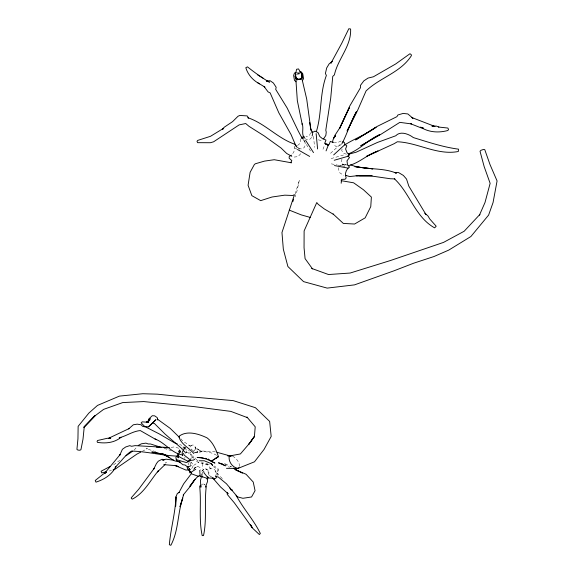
<?xml version="1.0" encoding="UTF-8"?>
<svg xmlns="http://www.w3.org/2000/svg" width="574" height="574" viewBox="0 0 574 574"><rect width="100%" height="100%" fill="white"/><g stroke="black" fill="none" stroke-linecap="round" stroke-linejoin="round"><path stroke-width="0.43" stroke-dasharray="2.87 2.15" d="M239.444 466.353C239.638 462.12 236.337 458.475 232.972 456.287M202.141 474.985L202.256 472.438L201.869 475.114M300.812 138.901L300.424 143.07L297.382 145.653M166.037 462.809L166.108 462.149L165.678 463.261M294.189 146.112L294.606 147.87L293.924 151.737L292.023 154.7M342.075 148.982L341.767 150.61L342.872 152.375L344.127 153.545L346.495 154.176M208.814 474.992L208.9 472.043L207.874 470.092L205.901 468.936L204.466 468.965L202.443 470.608L204.466 468.965L202.522 470.178L201.589 472.172L201.51 475.121M184.692 458.475L185 457.162M295.122 194.127L299.42 179.971L296.55 192.936L294.993 196.947M338.911 167.68L338.416 169.237L339.987 172.982L343.797 175.335M310.563 132.759L309.651 135.127L305.964 136.928M322.99 149.29L324.525 145.322M215.336 476.513L218.041 469.697L212.38 466.045M216.943 475.71L218.737 471.168L218.429 469.618L217.883 468.463L214.138 465.995M193.883 469.561L195.117 467.322L197.887 466.519L200.025 467.509L200.943 470.35M190.066 464.94L191.931 460.434M188.057 464.933L189.614 461.18M193.603 451.559L196.071 448.201L201.783 451.724L194.148 452.735L193.797 451.279L189.829 448.079M184.405 449.636L185.359 447.354L184.211 448.237L185.244 447.44M179.727 453.123L180.674 450.863M179.475 453.833L181.7 448.531M183.666 449.119L184.627 446.837M178.076 452.384L178.715 450.877L180.064 450.045L181.757 449.937M178.729 452.025L180.322 448.237M179.081 453.051L180.674 449.263M179.074 452.456L180.415 451.064M342.018 159.142L341.473 160.333L342.118 163.719L345.77 165.864L347.435 165.728M185.66 453.431L186.378 452.169L185.904 449.291L181.319 445.123L179.662 444.577M191.702 468.585L192.921 466.533L192.943 464.316L190.719 461.905M193.617 469.432L194.435 468.197L197.887 466.519M300.711 153.689L298.071 156.645L293.945 157.082L292.503 156.551M134.101 450.152L137.028 446.816M311.704 137.423L309.795 139.346L307.298 139.791L304.873 138.628M190.855 452.039L189.886 452.943L187.72 453.288L186.184 452.771M341.537 144.009L339.966 145.473L335.883 146.413L333.401 144.325M330.545 153.301L341.831 142.94M201.438 485.016L202.672 484.004M193.653 465.421L198.733 462.127M113.623 464.89L119.722 460.334M190.41 458.669L191.745 457.815L194.744 457.614L195.605 458.698M196.466 461.109L198.525 462.45L202.493 463.541L203.691 462.816L206.489 463.512L211.017 469.066L211.268 470.508M194.026 468.406L197.047 466.626L196.38 466.705M201.331 461.97L202.321 462.45L202.493 463.541L206.382 464.51L207.853 463.749M142.223 451.336L147.633 448.524L146.076 448.574L156.537 452.018M340.526 165.671L342.362 164.81L346.588 164.264M341.128 140.982L337.297 142.711L334.219 142.603M331.09 158.611L344.931 154.593M109.325 470.974L111.471 470.544M296.995 72.539L299.506 72.087M297.282 73.508L299.126 73.171M297.533 73.515L300.166 73.587M296.658 74.441L300.023 73.831M194.148 452.735L201.783 451.724L194.959 447.354L197.607 452.377L194.83 446.127L192.929 444.922L191.321 445.589L190.661 446.5L191.852 445.661L188.107 445.826M171.095 447.354L174.575 446.909L180.401 448.796M215.401 451.853L199.888 450.863C205.987 451.968 212.803 452.161 217.833 456.215M206.382 464.51L209.697 464.782M182.668 447.002L185.043 447.347M321.146 140.365L318.714 139.977L317.759 138.973M331.341 163.863L337.232 164.975M338.072 165.133L341.437 165.764M342.276 165.922L344.802 166.403M298.545 148.415L301.242 148.953L304.098 147.726L305.26 145.258L305.11 142.883M185.768 452.125L190.274 453.331L191.271 454.952L190.733 454.17L192.857 455.799L193.904 458.662L190.582 454.852M164.056 448.366L171.734 450.791M230.303 466.404L231.372 466.791L223.925 463.218L229.528 467.48M183.996 448.258L189.513 450.992M211.576 477.023L210.428 476.456L208.233 473.65L208.061 470.558C210.041 465.93 216.434 469.345 216.577 473.371L215.107 471.197L223.135 479.419M294.606 147.87L296.88 149.168M196.028 459.243L198.209 461.058L198.525 462.45M297.705 147.245L299.815 149.319M205.384 485.195L203.784 483.982L204.818 484.951M211.641 476.886L212.15 477.31M180.824 438.715C183.658 443.264 190.719 443.996 191.687 449.564M303.624 140.264L310.527 150.998M303.904 139.826L305.052 142.094M313.526 136.361L314.574 147.367M202.493 463.541L202.722 468.599M343.905 164.795L342.362 164.81L346.057 164.889L343.905 164.795M207.228 469.941L205.901 468.936L207.788 470.515L207.228 469.941"/><path stroke-width="0.86" d="M302.699 138.829L302.728 136.892L304.349 136.906M301.63 75.058L301.666 73.537L300.632 72.475M207.702 477.037L207.523 481.579L205.392 487.147M332.698 142.467L332.863 140.149L334.62 136.504L335.618 135.801L333.846 137.982L334.764 135.557L339.664 128.038L349.257 107.833L347.765 111.026M341.186 183.25L341.501 179.389L345.125 179.246L346.172 177.94C344.414 174.144 345.993 169.265 349.501 167.077L347.485 164.702L346.997 160.842L349.501 157.484L348.174 156.221L334.219 160.268M254.418 436.462L248.822 444.254L254.418 436.462L255.215 426.826L246.956 417.04L247.667 417.729L230.834 411.386L193.61 406.55L143.744 401.578L122.721 402.575L103.614 409.37L94.624 416.121L83.811 427.343L95.076 415.691L84.249 426.862L82.993 439.232L80.92 449.722L79.879 450.231L77.885 450.066L76.923 449.399L77.949 438.809L78.136 426.346L88.834 413.115L97.494 405.423L119.428 396.11L142.818 393.721L157.319 394.159L176.369 396.132L195.526 397.244L233.238 400.623L255.43 407.705L269.637 421.402L271.186 436.441L264.04 449.442L254.49 461.805L238.023 468.398L226.479 468.334M295.459 74.656L295.954 77.612L295.459 74.656L296.593 69.267L298.502 68.916L300.79 72.676M201.668 475.882L200.441 480.474L200.871 487.233L200.821 485.518M189.685 470.264L189.327 471.548L190.008 472.94L195.763 469.231M312.113 135.973L312.521 134.524L312.012 131.417L310.986 129.738M207.881 476.987L206.891 479.089M292.848 201.625L293.601 199.121M291.614 162.822L274.264 159.715L264.492 161.107L255.222 163.812L254.246 164.731L250.113 172.322L248.083 185.266L251.843 195.648L260.689 200.649L272.026 197.011L284.74 195.167L292.704 195.483L294.462 194.658L281.963 232.535L283.334 249.224L287.897 266.523L303.56 281.626L327.166 288.105L354.481 284.883L393.979 270.813L413.746 263.179L434.023 256.513L448.739 250.106L470.902 236.517L488.603 215.099L493.059 202.543L497.077 180.946L490.024 164.602L484.743 149.592L483.358 149.47L480.998 150.302L480.022 151.256L484.176 166.647L490.139 183.35L485.001 202.514L479.477 215.085L479.871 214.446L464.158 231.25L443.544 242.4L390.399 260.539L350.118 273.045L328.529 274.537L311.646 268.417M177.825 457.65L178.241 456.409M326.068 150.883L328.249 145.287L324.705 143.349L325.96 140.113L323.643 138.98M312.514 268.912L305.074 258.616L304.055 247.703L304.12 230.913L316.776 202.55L318.175 204.308L324.281 208.929L333.415 214.296L333.135 214.037L343.345 223.429L354.589 224.025L365.179 217.84L370.768 206.618L371.385 197.076L363.414 189.736L353.627 182.812L341.078 180.659M216.642 476.463L216.046 477.977L214.468 478.967L212.093 478.185L208.24 478.006L204.122 473.012L203.634 471.311M183.35 449.88L182.073 452.929L182.697 455.72L182.496 454.199M176.491 456.151L175.859 457.657L176.419 459.645L185.553 462.328L186.78 462.443L190.697 459.903M178.091 453.539L177.452 455.053L178.435 457.851M295.84 74.642L295.158 76.191L295.811 74.591M302.218 76.564L301.544 78.107L300.259 79.212L298.602 79.513L295.388 77.784L295.115 76.163M300.259 79.212L299.456 79.334L301.601 78.114L302.297 76.536L302.032 74.914M347.019 112.626L339.571 128.605L349.831 105.889L360.494 87.714L360.393 85.469L363.844 80.862L368.056 78.071L373.409 76.787L395.594 64.015L409.972 53.734L411.278 54.688L411.422 55.606C400.76 72.597 379.981 77.497 366.061 90.936L357.473 110.674L347.098 131.051L356.468 111.629C350.571 121.817 347.478 133.161 342.061 143.522M302.297 76.536L301.551 78.107L300.102 79.198L302.34 78.774L295.639 79.98L298.961 79.42L295.388 77.784L296.55 79.018L298.279 79.535L296.564 79.004L295.423 77.791M147.274 422.077L150.302 418.697L149.541 419.415M178.844 492.736L183.658 483.839L191.63 473.313M290.695 162.707L291.843 160.634L289.145 158.166L289.231 156.494L291.327 155.152M316.367 131.568C321.971 113.566 319.575 93.476 326.376 75.459L325.408 73.472L326.685 67.94L329.153 63.872L332.31 61.289M302.311 80.697L303.553 78.695L302.756 73.802L301.185 71.786L299.506 72.087M198.331 476.018L195.081 479.319L189.886 486.278L194.923 479.333M195.017 479.34L190.295 486.307L183.128 495.104M254.469 436.369L249.726 443.085L240.398 453.955L230.533 455.77L227.627 455.785L229.865 456.086M331.851 61.92L330.947 63.183L341.767 43.258L348.834 28.7L350.614 29.023C351.446 46.099 337.849 58.857 334.398 74.893L332.755 76.378L330.703 98.254L325.795 130.198L326.247 132.113L325.831 135.442L323.456 139.037M222.411 129.408L224.283 127.191L232.599 121.623L238.009 116.264L239.803 115.446L247.157 115.905L248.642 118.022L247.839 117.727C265.037 123.424 277.615 138.341 294.706 144.203L296.464 146.126M115.934 466.626C111.722 474.92 104.418 479.304 95.987 482.16L95.219 480.495L103.263 474.074L106.484 472.316L104.604 473.349L120.296 454.378L119.808 455.074L122.42 449.263L125.742 446.952L129.781 445.639L131.546 446.285L135.105 445.632L169.359 447.577M200.52 485.281L199.673 486.257C201.488 502.623 198.626 519.434 202.199 535.614L203.505 535.585C207.049 519.348 204.157 502.508 206.324 486.128M348.174 156.221L349.451 154.758L347.069 152.698L345.577 148.975L346.811 145.832L345.053 144.476L344.357 142.503L342.743 141.742M222.54 129.48L223.695 128.246L210.479 136.311L197.829 140.365L196.997 141.276L197.578 142.675L210.371 142.725L213.578 141.807L239.143 124.895L245.722 123.525L248.994 126.316L264.198 135.902L281.016 147.984L286.706 153.495L291.779 156.286M208.556 477.281L207.243 478.372L201.151 476.355L202.192 476.463L200.168 476.635L199.738 470.336M165.011 464.588L157.427 471.964L158.338 470.802C150.151 480.553 144.189 493.131 132.357 499.107L131.367 498.576L131.288 497.751L138.714 489.227L154.306 468.219L153.753 469.023L156.437 463.555L158.28 461.209L161.961 459.308L164.716 459.587L162.743 460.233L165.965 459.164L173.621 460.212M146.42 422.148L142.216 421.861L141.147 422.873L144.705 426.489L148.436 426.855L155.992 419.659L152.175 423.268L154.234 423.318L165.054 434.059L183.185 449.715L183.587 450.841L185.416 452.52M152.074 423.397L148.436 426.855M148.723 421L149.864 419.917L146.679 422.019M333.673 154.923L345.053 144.476M238.963 467.602L238.023 468.398C232.85 467.738 228.631 462.099 229.098 456.961L230.533 455.77L232.161 456.115M199.989 475.351L198.539 476.355L191.766 473.93L190.891 472.151M126 455.77L132.63 451.171M191.113 465.457L189.851 466.325L186.966 466.519L185.093 465.012L182.905 464.746L179.11 461.596L180.545 462.637L176.455 460.477L176.225 459.229M187.763 461.654L189.449 460.556M344.68 144.935C354.768 138.513 366.312 134.438 376.106 127.184L355.636 139.948L377.297 126.352L396.914 116.673L397.911 114.972L403.12 113.422L407.841 113.946L412.95 118.28L411.709 117.498L434.999 126.488L431.921 126.101L436.348 126.079L438.859 127.048M194.794 459.236L193.431 460.097L190.819 460.348L184.218 455.16L183.443 453.381M110.043 466.49L101.11 471.232L101.734 472.897L105.953 471.828M115.116 467.272C120.712 462.178 124.852 455.268 131.46 451.085C147.174 451.401 162.736 455.835 178.22 456.115M218.486 456.653L215.429 458.633L218.486 456.653C216.125 449.887 212.94 442.188 207.049 437.869C198.92 433.98 187.454 430.213 179.44 435.975L179.052 437.323C181.47 444.491 189.198 448.021 193.861 453.553M138.191 445.489L141.369 443.817L145.94 443.128L148.221 443.953L150.539 443.982L160.512 447.182M140.687 452.14L136.834 454.142L115.123 469.145L113.071 469.941M189.951 460.592L188.602 461.295L187.598 461.015L182.123 458.361L178.887 456.531L178.442 454.572M108.508 438.314L129.509 428.398L128.662 428.878L133.312 424.796L137.229 424.15L141.226 424.796L142.452 426.252L145.961 427.121L159.156 433.858L174.697 442.934L177.179 443.752M366.793 156.178L378.022 151.027C367.338 154.392 359.087 163.231 348.274 165.664M366.843 156.214L394.216 143.665L397.316 141.764C418.044 142.617 437.237 155.576 458.317 151.5L458.518 149.161C442.999 147.123 428.304 142.13 413.337 137.581C408.946 134.058 400.178 130.664 395.773 135.765L377.369 142.467L356.16 152.21L348.583 154.212M179.325 492.384L177.337 493.475L175.924 496.919L175.63 506.39L175.924 496.919C175.386 513.048 170.679 528.683 169.337 544.719L170.851 545.3C178.686 530.713 177.502 513.443 182.769 498.045L179.992 506.785L183.608 494.802M298.602 79.513L298.961 79.42M348.224 153.882C359.805 149.8 368.307 139.496 379.73 134.639L360.745 145.825L381.48 133.957L399.82 122.37L411.4 123.905L410.783 123.812L420.921 127.808L423.253 127.973L420.548 127.141C428.878 132.443 438.593 132.996 447.899 130.499L448.552 129.372L447.849 128.045L438.414 127.026M296.155 72.69L294.476 72.998L293.637 75.445L294.462 80.331L296.155 81.802M310.211 217.41L301.307 214.906L289.267 210.12M266.63 81.099L270.074 80.712L273.382 82.986L276.166 87.277L275.707 89.4L287.187 108.063L298.308 131.159L302.01 138.14L303.524 139.073M189.277 469.948L185.969 470.077L175.235 465.528L178.392 466.583M109.261 438.249L110.775 438.12L107.166 438.306L97.523 440.516L97.078 441.435L97.472 442.389C105.896 443.594 114.068 442.877 121.057 437.345L119.213 437.747C126.366 436.111 132.687 431.232 140.286 430.565L156.25 439.72L155.066 439.01C165.047 442.619 171.985 453.611 182.632 454.967M266.401 81.156L267.649 81.063L269.479 82.19C261.629 77.684 254.54 72.424 247.459 66.857L245.816 67.725C247.961 74.835 253.062 80.446 259.577 83.869M347.93 155.647L348.813 155.611M146.915 422.428L148.666 422.399L146.435 421.897M354.897 166.747L372.806 168.878L371.055 168.663M199.357 460.764L204.215 460.771L210.5 463.318L212.667 465.406L211.232 463.527M301.601 78.114L301.666 73.537L301.859 74.807M394.905 178.909L390.435 178.758L373.638 176.333L356.232 175.63L372.11 175.472L359.927 175.953L356.232 175.63L357.509 175.716L349.638 176.555L345.943 175.422L346.38 175.465M156.307 447.11L161.559 447.433M163.116 447.526L167.615 447.806L165.678 447.684M311.617 132.02L313.117 132.12L314.997 131.116L318.032 132.572L319.761 136.454L322.775 138.915M203.404 458.117L197.133 457.399C203.806 457.349 209.295 460.269 214.949 463.082L211.684 461.553L208.061 458.956M180.107 462.005L174.97 460.965L162.133 453.575M350.649 164.882C365.215 170.406 381.975 167.02 396.383 173.19L395.127 172.724L398.32 172.43L403.35 175.422L406.528 179.074L408.81 186.112L425.965 214.518L424.911 213.219L428.061 216.068L429.675 218.881L436.197 226.221L434.64 227.871C415.167 217.116 410.123 193.424 394.431 178.83M232.549 490.053L231.049 489.887L229.571 487.678M356.174 166.819L369.304 168.447M215.336 476.513L218.206 476.944L226.436 483.76L237.485 496.876L242.917 498.289L251.548 496.976L255.064 490.684L253.234 482.045L246.074 474.275L234.96 469.46L242.493 473.17M163.784 464.639L175.4 465.614L178.492 466.633M334.47 165.563L348.031 168.117M205.033 458.282L206.547 458.619M217.08 452.319L230.511 456.057M333.451 142.574L330.308 141.398L329.067 144.605L325.142 143.737L328.249 145.287M161.409 453.596L169.832 457.557M239.164 471.541L233.353 468.162M163.712 454.335L167.536 456.301M189.836 471.677L190.64 472.129L187.526 468.779L187.131 467.186M297.476 149.462L309.68 156.437M263.107 78.172L257.568 74.835M257.712 82.728L264.923 87.126L264.162 86.667L268.108 91.912L270.146 92.888L278.828 112.813L291.083 134.596L296.098 146.363L297.325 147.389M157.305 419.056L170.112 428.312L179.562 437.488M212.875 477.92L214.109 478.946L212.803 477.855M212.746 477.999L220.473 486.903L228.143 493.819L227.39 492.607L227.153 494.071L227.699 494.953L234.343 502.846L252.165 527.592L250.3 524.378L252.237 527.872L259.348 534.538L260.338 533.461C253.722 519.829 243.168 508.571 236.065 495.254M187.942 467.035L190.181 469.812L189.47 468.793M304.45 138.018C300.941 133.929 304.105 128.476 302.139 123.826L302.24 124.443L297.332 100.701L296.005 81.408M305.641 140.35L313.512 152.612M302.261 138.535L301.379 137.114L302.01 138.14M202.105 475.832L202.536 477.08M148.924 420.842L148.451 419.329L152.268 415.719L154.657 415.841L157.24 417.635L157.75 419.996M302.297 80.274L306.695 99.029L310.972 130.19L309.644 122.492L309.759 123.109M316.145 133.591L317.594 148.946M217.596 457.105L211.756 460.944L217.596 457.105M165.714 454.708L151.938 452.003L165.714 454.708M222.109 463.9L218.464 462.788L225.417 465.844L222.109 463.9"/></g></svg>
